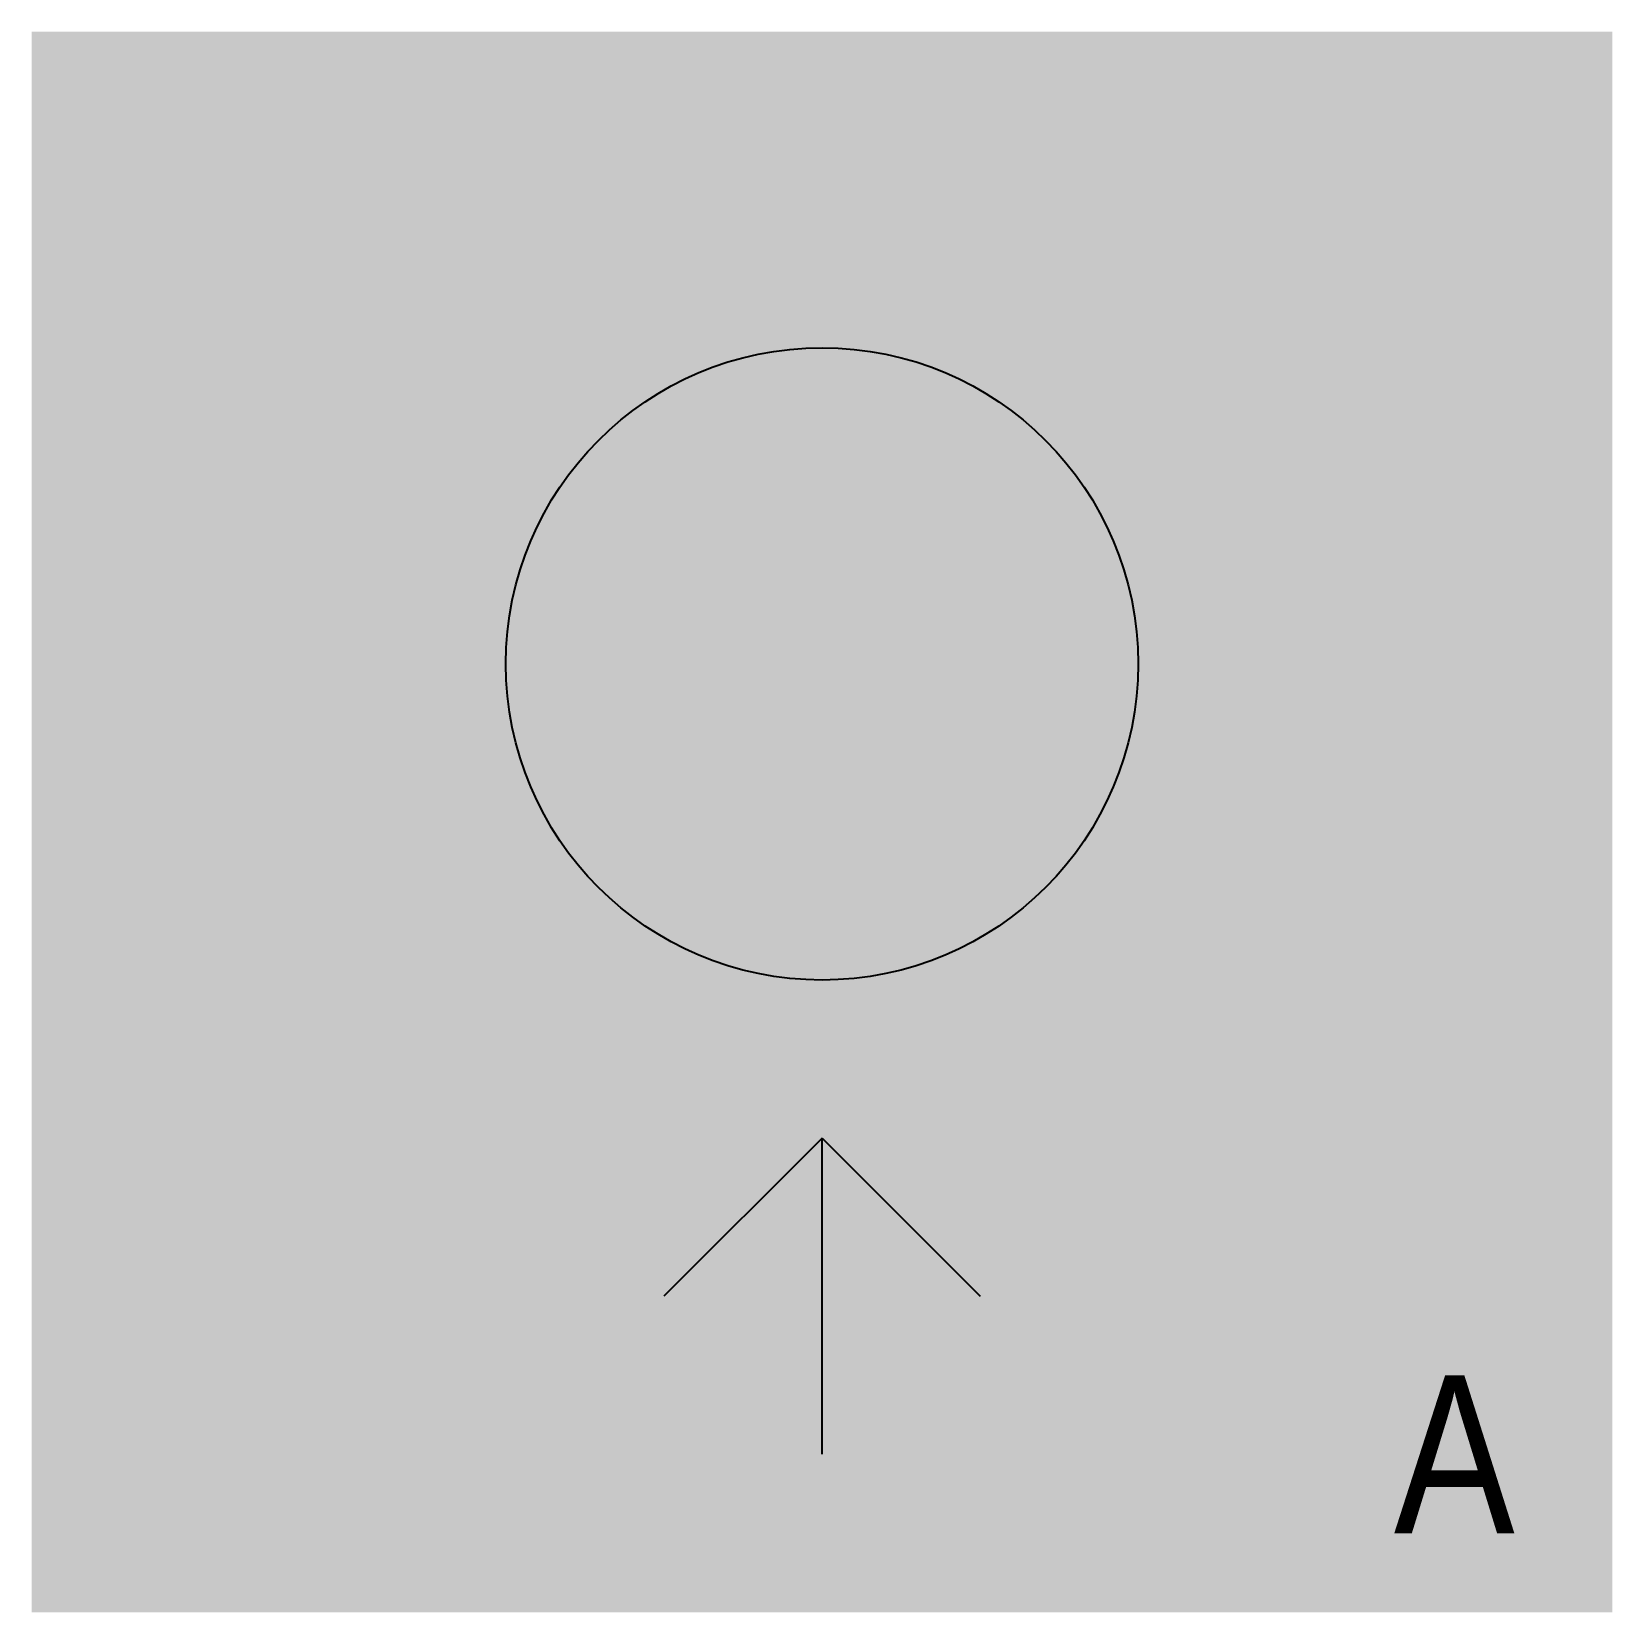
# Model space of a CAD drawing. Header units: millimetres. Extents: x -10 to 0, y 0 to 10.
import ezdxf

# ---------------------------------------------------------------- set-up
doc = ezdxf.new("R2010")
doc.units = ezdxf.units.MM
doc.layers.get('0').update_dxf_attribs({"lineweight": 25, "true_color": 0xffffff})
doc.styles.add('textstyle0', font='')
doc.styles.get('textstyle0').set_extended_font_data('Roboto Condensed')

msp = doc.modelspace()

# ---------------------------------------------------------------- hatches: boundary and pattern name
at = {"true_color": 0x000000}
msp.add_hatch(color=7, dxfattribs=at).paths.add_polyline_path([(-10, 0), (-10, 10), (0, 10), (0, 0)])

# ---------------------------------------------------------------- linework, layer by layer
for p, q in [((-5, 3), (-6, 2)), ((-5, 1), (-5, 3)), ((-5, 3), (-4, 2))]:
    msp.add_line(p, q)
msp.add_circle((-5, 6), 2)

# ---------------------------------------------------------------- texts
at = {"insert": (-1, 1), "char_height": 1, "attachment_point": 5, "style": 'textstyle0'}
msp.add_mtext('A', dxfattribs=at)

doc.saveas('drawing.dxf')
